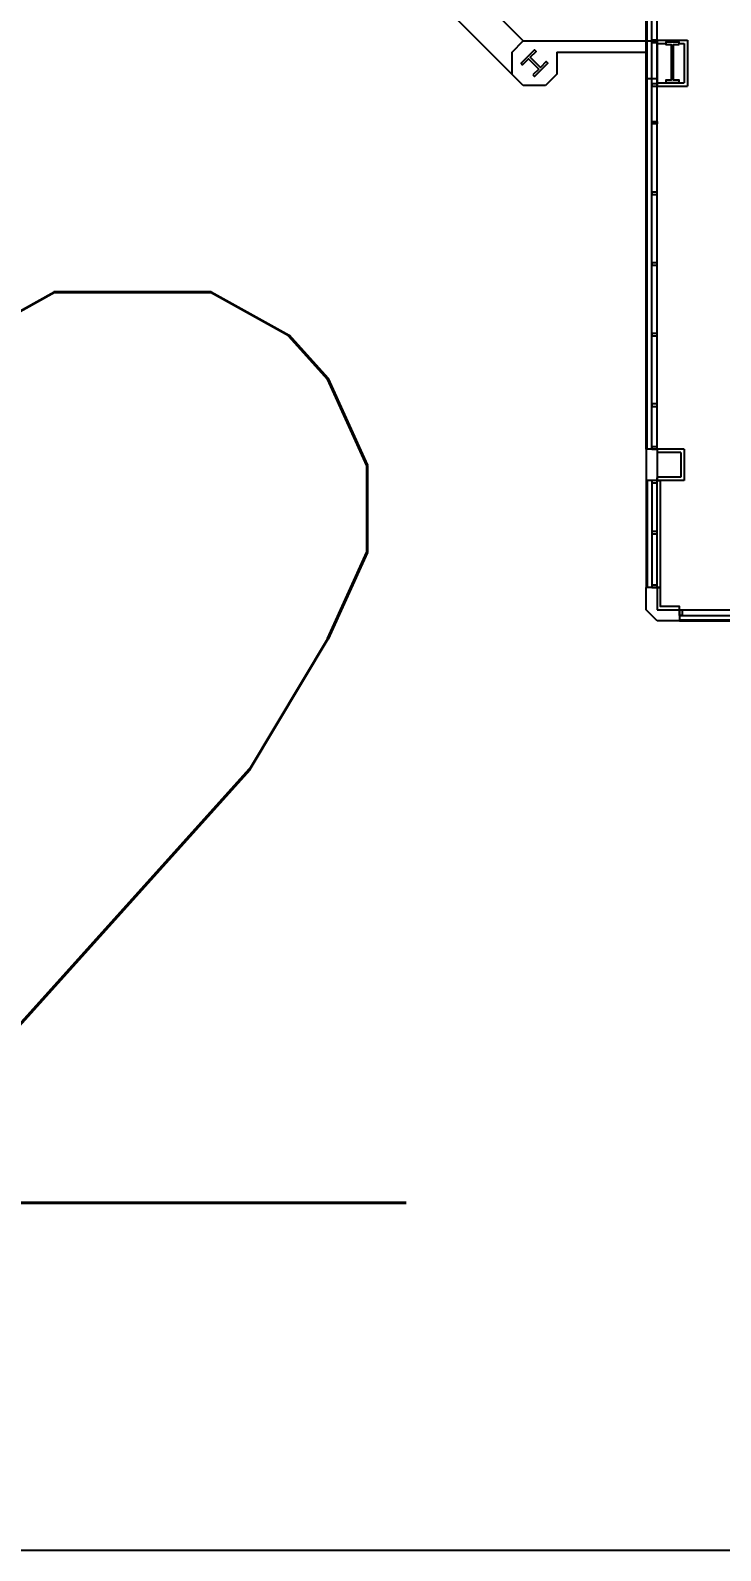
# Model space of a CAD drawing. Header units: inches. Extents: x 619 to 14864, y 611 to 3754.
# Drawn here: x 5673 to 6291, y 611 to 1973 of the extents above; entities that cross this region are included whole.
import ezdxf

# ---------------------------------------------------------------- set-up
doc = ezdxf.new("R2010")
doc.units = ezdxf.units.IN
doc.header["$MEASUREMENT"] = 0
doc.layers.get('0').update_dxf_attribs({"linetype": 'CONTINUOUS'})
for name, color, linetype in [('E-B-FURR', 6, 'CONTINUOUS'), ('E-B-GLAZ', 8, 'CONTINUOUS'), ('E-B-MULL', 8, 'CONTINUOUS'), ('E-B-SHEL', 2, 'CONTINUOUS'), ('E-C-HEAD', 5, 'CONTINUOUS'), ('E-F-SILL', 8, 'CONTINUOUS'), ('E-S-COLM', 8, 'CONTINUOUS'), ('Frame', 10, 'CONTINUOUS')]:
    doc.layers.add(name, color=color, linetype=linetype)
doc.styles.add('ARCHITXT', font='simplex.shx')

msp = doc.modelspace()

# ---------------------------------------------------------------- linework, layer by layer
at = {"layer": 'E-B-FURR'}
for p, q in [((6234.2, 1598), (6234.2, 2047.4)), ((6234.2, 1964.7), (6261.2, 1964.7)), ((6234.2, 1964.7), (6234.2, 1961.7)), ((6261.2, 1964.7), (6261.2, 1923.3)), ((6234.2, 1961.7), (6241.7, 1961.7)), ((6253.7, 1961.7), (6258.2, 1961.7)), ((6258.2, 1961.7), (6258.2, 1926.3)), ((6234.2, 1926.3), (6258.2, 1926.3)), ((6234.2, 1926.3), (6234.2, 1923.3)), ((6234.2, 1923.3), (6261.2, 1923.3)), ((6258.2, 1598), (6234.2, 1598)), ((6255.2, 1595), (6234.2, 1595)), ((6255.2, 1595), (6255.2, 1573)), ((6258.2, 1598), (6258.2, 1570)), ((6255.2, 1573), (6234.2, 1573)), ((6258.2, 1570), (6234.2, 1570)), ((6254.2, 1454), (6352.6, 1454))]:
    msp.add_line(p, q, dxfattribs=at)
msp.add_lwpolyline([(6254.2, 1454), (6254.2, 1457), (6237.2, 1457), (6237.2, 1474), (6234.2, 1474)], dxfattribs=at)
at = {"layer": 'E-B-GLAZ'}
for p, q in [((6224.2, 1598), (6224.2, 2049.6)), ((6225.2, 1598), (6225.2, 2049.6)), ((6229.2, 1598), (6229.2, 2049.6)), ((6224.2, 1570), (6224.2, 1474)), ((6225.2, 1570), (6225.2, 1474)), ((6229.2, 1570), (6229.2, 1474)), ((6254.2, 1449), (6349.2, 1449)), ((6254.2, 1445), (6345.2, 1445)), ((6254.2, 1444), (6344.2, 1444))]:
    msp.add_line(p, q, dxfattribs=at)
at = {"layer": 'E-B-MULL'}
for points in [[(6229.2, 1962.5), (6234.2, 1962.5), (6234.2, 1964.7), (6229.2, 1964.7)], [(6229.2, 1923.4), (6234.2, 1923.4), (6234.2, 1925.6), (6229.2, 1925.6)], [(6229.2, 1891.8), (6234.2, 1891.8), (6234.2, 1889.5), (6229.2, 1889.5)], [(6229.2, 1826.2), (6234.2, 1826.2), (6234.2, 1828.4), (6229.2, 1828.4)], [(6229.2, 1762.9), (6234.2, 1762.9), (6234.2, 1765.1), (6229.2, 1765.1)], [(6229.2, 1699.6), (6234.2, 1699.6), (6234.2, 1701.8), (6229.2, 1701.8)], [(6229.2, 1636.2), (6234.2, 1636.2), (6234.2, 1638.5), (6229.2, 1638.5)], [(6229.2, 1598), (6234.2, 1598), (6234.2, 1600.2), (6229.2, 1600.2)], [(6229.2, 1567.8), (6234.2, 1567.8), (6234.2, 1570), (6229.2, 1570)], [(6229.2, 1522.1), (6234.2, 1522.1), (6234.2, 1524.3), (6229.2, 1524.3)], [(6229.2, 1474), (6234.2, 1474), (6234.2, 1476.2), (6229.2, 1476.2)], [(6254.2, 1449), (6254.2, 1454), (6256.5, 1454), (6256.5, 1449)]]:
    msp.add_lwpolyline(points, close=True, dxfattribs=at)
at = {"layer": 'E-B-SHEL'}
for p, q in [((6114.2, 1924), (5702.2, 2336)), ((6114.2, 1964), (5742.2, 2336)), ((6104.2, 1954), (6114.2, 1964)), ((6114.2, 1964), (6234.2, 1964)), ((6104.2, 1934), (6104.2, 1954)), ((6144.2, 1954), (6224.2, 1954)), ((6144.2, 1954), (6144.2, 1934)), ((6224.2, 1954), (6224.2, 1930)), ((6234.2, 1961.1), (6234.2, 1927.1)), ((6134.2, 1924), (6114.2, 1924)), ((6144.2, 1934), (6134.2, 1924)), ((6234.2, 1930), (6224.2, 1930)), ((6224.2, 1598), (6224.2, 1570)), ((6234.2, 1598), (6224.2, 1598)), ((6234.2, 1598), (6234.2, 1570)), ((6234.2, 1570), (6224.2, 1570)), ((6234.2, 1474), (6224.2, 1474)), ((6224.2, 1454), (6224.2, 1474)), ((6234.2, 1474), (6234.2, 1454)), ((6234.2, 1444), (6224.2, 1454)), ((6234.2, 1454), (6254.2, 1454)), ((6254.2, 1454), (6254.2, 1444)), ((6254.2, 1444), (6234.2, 1444))]:
    msp.add_line(p, q, dxfattribs=at)
at = {"layer": 'E-C-HEAD'}
msp.add_line((6234.2, 1474), (6234.2, 1572.4), dxfattribs=at)
at = {"layer": 'E-F-SILL'}
for points in [[(6234.2, 1474), (6237.2, 1474), (6237.2, 1570), (6237.2, 1570)], [(6234.2, 1570), (6234.2, 1570), (6237.2, 1570), (6237.2, 1570)], [(6289.7, 1444.9), (6289.7, 1444.9), (6289.7, 1444.9)]]:
    msp.add_lwpolyline(points, dxfattribs=at)
at = {"layer": 'E-S-COLM'}
for points in [[(6253.7, 1960.7), (6253.7, 1962.7), (6241.7, 1962.7), (6241.7, 1960.7), (6246.7, 1960.7), (6246.7, 1928.7), (6241.7, 1928.7), (6241.7, 1926.7), (6253.7, 1926.7), (6253.7, 1928.7), (6248.7, 1928.7), (6248.7, 1960.7)], [(6122.8, 1933.4), (6124.2, 1932), (6136.2, 1944), (6134.8, 1945.4), (6129.5, 1940.1), (6120.3, 1949.3), (6125.6, 1954.6), (6124.2, 1956), (6112.2, 1944), (6113.6, 1942.6), (6118.9, 1947.9), (6128.1, 1938.7)]]:
    msp.add_lwpolyline(points, close=True, dxfattribs=at)
at = {"layer": 'Frame', "lineweight": -3}
msp.add_lwpolyline([(4397.2, 3753.9), (7341.3, 3753.9), (7341.3, 610.7), (4397.2, 610.7)], close=True, dxfattribs=at)

# ---------------------------------------------------------------- texts
at = {"lineweight": -3, "style": 'ARCHITXT'}
msp.add_text('02', height=816.36, dxfattribs=at).set_placement((4714.7, 922.5))

doc.saveas('drawing.dxf')
